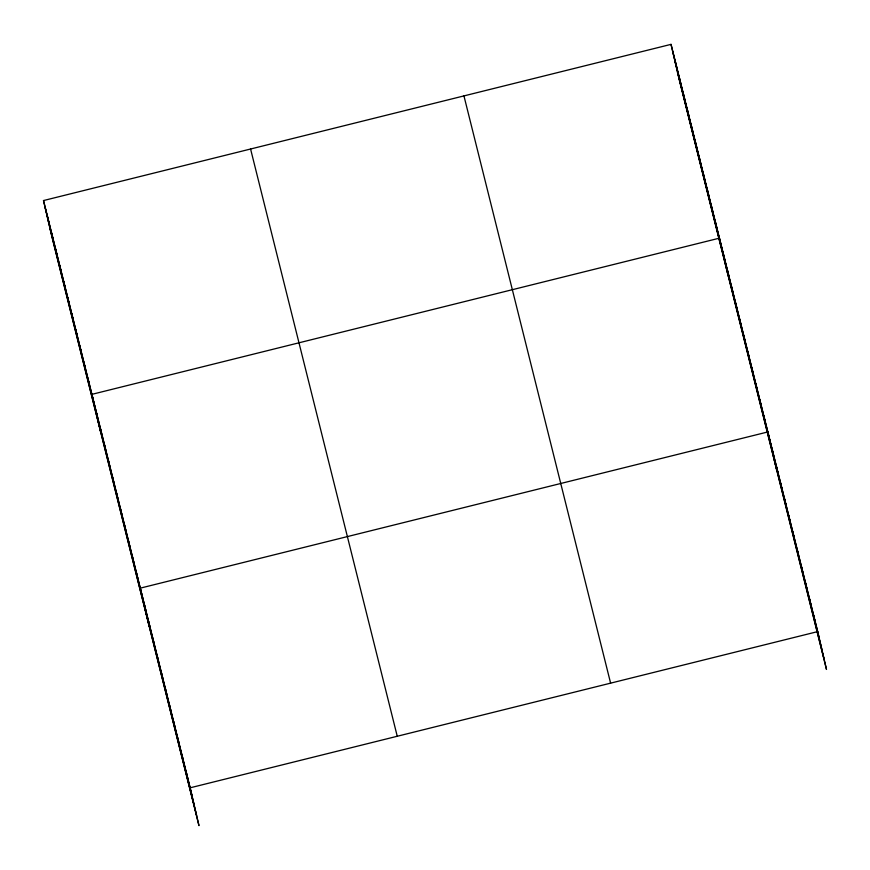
<?xml version="1.0" encoding="UTF-8"?>
<svg xmlns="http://www.w3.org/2000/svg" width="870" height="870" viewBox="0 0 870 870"><rect width="100%" height="100%" fill="white"/><g stroke="black" fill="none" stroke-linecap="round" stroke-linejoin="round"><path stroke-width="1.3" d="M43.5 200.557L190.16 787.807L198.969 825.641L52.309 238.391L43.5 200.557L671.031 44.359L817.691 631.609L826.5 669.443L679.84 82.193L671.031 44.359M190.16 787.807L817.691 631.609M672.608 51.134L819.279 638.384M675 61.389L821.661 648.639M677.447 71.938L824.118 659.188M463.949 95.907L610.61 683.157M250.582 149.009L397.253 736.259M45.077 207.343L191.737 794.593M47.458 217.587L194.13 804.837M49.916 228.147L196.587 815.397M813.537 614.97L815.114 621.745M809.383 598.332L810.96 605.107M805.228 581.693L806.805 588.468M801.074 565.054L802.651 571.829M796.92 548.415L798.497 555.19M792.766 531.777L794.343 538.552M788.611 515.138L790.188 521.913M784.457 498.499L786.034 505.274M780.292 481.86L781.88 488.635M776.138 465.222L777.715 471.997M771.984 448.583L773.561 455.358M776.638 469.778L767.829 431.944L140.298 588.142L149.107 625.976M763.795 415.795L765.372 422.57M759.76 399.645L761.337 406.421M755.725 383.496L757.313 390.271M751.702 367.347L753.279 374.122M747.667 351.197L749.244 357.972M743.632 335.048L745.209 341.823M739.598 318.898L741.175 325.674M735.563 302.749L737.14 309.524M731.529 286.6L733.105 293.375M727.494 270.45L729.071 277.225M723.459 254.301L725.047 261.076M728.233 275.986L719.436 238.152L91.894 394.349L100.702 432.183M715.401 222.002L716.978 228.777M711.366 205.853L712.943 212.628M707.332 189.703L708.909 196.479M703.297 173.554L704.874 180.329M699.262 157.405L700.839 164.18M695.228 141.255L696.805 148.03M691.193 125.106L692.781 131.881M687.169 108.957L688.746 115.732M683.135 92.807L684.712 99.582M679.1 76.658L680.677 83.433M675.066 60.508L676.643 67.284M186.006 771.168L187.583 777.954M181.852 754.529L183.429 761.315M177.697 737.89L179.274 744.676M173.543 721.252L175.12 728.038M169.389 704.613L170.966 711.399M165.235 687.974L166.812 694.76M161.081 671.336L162.657 678.121M156.915 654.697L158.503 661.483M152.761 638.058L154.338 644.844M148.607 621.419L150.184 628.205M144.453 604.78L146.029 611.567M136.264 571.992L137.841 578.778M132.229 555.843L133.806 562.629M128.194 539.694L129.782 546.48M124.16 523.544L125.748 530.33M120.136 507.395L121.713 514.181M116.102 491.245L117.678 498.031M112.067 475.096L113.644 481.882M108.032 458.947L109.609 465.733M103.998 442.797L105.574 449.583M99.963 426.648L101.54 433.434M95.928 410.499L97.516 417.285M87.87 378.2L89.447 384.986M83.835 362.05L85.412 368.837M79.801 345.901L81.378 352.687M75.766 329.752L77.343 336.538M71.731 313.602L73.308 320.388M67.697 297.453L69.274 304.239M63.662 281.304L65.25 288.09M59.628 265.154L61.215 271.94M55.604 249.005L57.181 255.791M51.569 232.855L53.146 239.642M47.535 216.706L49.111 223.492"/></g></svg>
